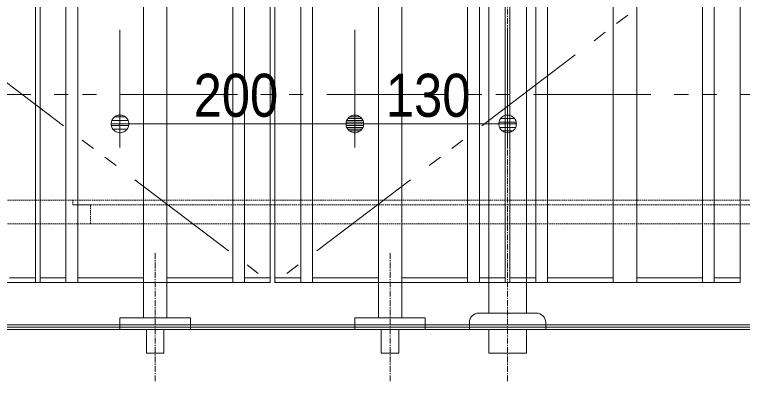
# Model space of a CAD drawing. Units: millimetres, scale not verified. Extents: x -6062 to 6062, y -3045 to 3045.
# Drawn here: x -5142 to -4522, y -2115 to -1802 of the extents above; entities that cross this region are included whole.
import ezdxf
from ezdxf.enums import TextEntityAlignment as Align

# ---------------------------------------------------------------- set-up
doc = ezdxf.new("R2010")
doc.units = ezdxf.units.MM
doc.header["$LTSCALE"] = 20
for name, pattern in [('CHAIN1', [8, 5, -1, 1, -1]), ('DASHED1', [1.8, 1.2, -0.6]), ('DOUBLE_CHAIN1', [8.8, 5, -1, 0.6, -0.6, 0.6, -1])]:
    doc.linetypes.add(name, pattern=pattern)
for name, color, linetype, lineweight in [('0-1_2寸法-1', 7, 'Continuous', 9), ('0-2_0', 7, 'Continuous', 9), ('0-3_5ボウル・キャビネット', 7, 'Continuous', 9), ('0-5_4給排水', 7, 'Continuous', 9)]:
    doc.layers.add(name, color=color, linetype=linetype, lineweight=lineweight)
doc.styles.add('ＭＳ Ｐゴシック', font='')
doc.styles.get('ＭＳ Ｐゴシック').set_extended_font_data('MS PGothic')

# ---------------------------------------------------------------- blocks, each defined once
blk = doc.blocks.new('グループ-11')
at = {"layer": '0-5_4給排水', "linetype": 'CHAIN1'}
blk.add_line((-58700, -21220), (-58700, -42300), dxfattribs=at)
at = {"layer": '0-5_4給排水'}
blk.add_line((-59350, -41306.7), (-59350, -41280), dxfattribs=at)
for points in [[(-58380, -32980), (-58380, -41120), (-59020, -41120), (-59020, -34054.7)], [(-59190, -41120), (-59187.5, -41120), (-58212.5, -41120), (-58210, -41120)], [(-58050, -41280), (-58050, -41306.7), (-58050, -41400), (-59350, -41400), (-59350, -41306.7)]]:
    blk.add_lwpolyline(points, dxfattribs=at)
blk.add_lwpolyline([(-59020, -41400), (-59020, -41800), (-58380, -41800), (-58380, -41400)], close=True, dxfattribs=at)
for centre, start, end in [((-59190, -41280), 90, 180), ((-58210, -41280), 0, 90)]:
    blk.add_arc(centre, 160, start, end, dxfattribs=at)
blk = doc.blocks.new('グループ-12')
at = {"layer": '0-5_4給排水', "linetype": 'CHAIN1'}
for p, q in [((-64700, -40100), (-64700, -42300)), ((-60700, -40100), (-60700, -42300))]:
    blk.add_line(p, q, dxfattribs=at)
at = {"layer": '0-5_4給排水'}
for points in [[(-64900, -40600), (-64900, -41200), (-64500, -41200), (-64500, -40600)], [(-60900, -40600), (-60900, -41200), (-60500, -41200), (-60500, -40600)]]:
    blk.add_lwpolyline(points, dxfattribs=at)
for points in [[(-65300, -41200), (-64100, -41200), (-64100, -41400), (-65300, -41400)], [(-61300, -41200), (-60100, -41200), (-60100, -41400), (-61300, -41400)], [(-64850, -41400), (-64550, -41400), (-64550, -41800), (-64850, -41800)], [(-60850, -41400), (-60550, -41400), (-60550, -41800), (-60850, -41800)]]:
    blk.add_lwpolyline(points, close=True, dxfattribs=at)
blk = doc.blocks.new('グループ-19')
at = {"layer": '0-3_5ボウル・キャビネット', "linetype": 'DASHED1'}
blk.add_line((-65800, -39600), (-51600, -39600), dxfattribs=at)
for points in [[(-70300, -39600), (-65800, -39600), (-65800, -39280), (-66100, -39280), (-66100, -39200), (-70300, -39200)], [(-66100, -39200), (-51300, -39200), (-51300, -39280), (-66100, -39280)]]:
    blk.add_lwpolyline(points, close=True, dxfattribs=at)
blk = doc.blocks.new('グループ-20')
at = {"layer": '0-3_5ボウル・キャビネット'}
blk.add_line((-70300, -41360), (-47100, -41360), dxfattribs=at)
for points in [[(-70660, -28600), (-62740, -28600), (-62740, -40600), (-70660, -40600)], [(-62660, -28600), (-54740, -28600), (-54740, -40600), (-62660, -40600)]]:
    blk.add_lwpolyline(points, close=True, dxfattribs=at)
blk = doc.blocks.new('グループ-21')
at = {"layer": '0-3_5ボウル・キャビネット'}
for p, q in [((-66740, -28600), (-66740, -40600)), ((-66660, -28600), (-66660, -40600)), ((-66220, -28600), (-66220, -40600)), ((-66020, -28600), (-66020, -40600)), ((-64900, -28600), (-64900, -40600)), ((-64500, -28600), (-64500, -40600)), ((-63380, -28600), (-63380, -40600)), ((-63180, -28600), (-63180, -40600)), ((-62220, -28600), (-62220, -40600)), ((-62020, -28600), (-62020, -40600)), ((-60900, -28600), (-60900, -40600)), ((-60500, -28600), (-60500, -40600)), ((-59380, -28600), (-59380, -40600)), ((-59180, -28600), (-59180, -40600)), ((-58740, -28600), (-58740, -40600)), ((-58660, -28600), (-58660, -40600)), ((-58220, -28600), (-58220, -40600)), ((-58020, -28600), (-58020, -40600)), ((-56900, -28600), (-56900, -40600)), ((-56500, -28600), (-56500, -40600)), ((-55380, -28600), (-55380, -40600)), ((-55180, -28600), (-55180, -40600)), ((-67180, -40520), (-66740, -40520)), ((-66660, -40520), (-66220, -40520)), ((-66020, -40520), (-64900, -40520)), ((-64500, -40520), (-63380, -40520)), ((-63180, -40520), (-62740, -40520)), ((-62220, -40520), (-62660, -40520)), ((-60900, -40520), (-62020, -40520)), ((-59380, -40520), (-60500, -40520)), ((-58740, -40520), (-59180, -40520)), ((-58220, -40520), (-58660, -40520)), ((-56900, -40520), (-58020, -40520)), ((-55380, -40520), (-56500, -40520)), ((-54740, -40520), (-55180, -40520))]:
    blk.add_line(p, q, dxfattribs=at)
blk = doc.blocks.new('グループ-22')
at = {"layer": '0-3_5ボウル・キャビネット'}
blk.add_line((-70300, -41320), (-47100, -41320), dxfattribs=at)
for name in ['グループ-20', 'グループ-21', 'グループ-19']:
    blk.add_blockref(name, (0, 0), dxfattribs=at)
blk = doc.blocks.new('_Dot')
at = {"layer": '0-2_0'}
for p, q in [((-10, 0), (-20, 0)), ((9.78, 2), (-9.78, 2)), ((7.99, 6), (-7.99, 6)), ((9.16, -3.98), (-9.16, -3.98)), ((6, -7.98), (-6, -7.98))]:
    blk.add_line(p, q, dxfattribs=at)
for points in [[(10, 0), (9.92, 1.25), (9.69, 2.49), (9.3, 3.68), (8.76, 4.82), (8.09, 5.88), (7.29, 6.85), (6.37, 7.71), (5.36, 8.44), (4.26, 9.05), (3.09, 9.51), (1.87, 9.82), (0.63, 9.98), (-0.63, 9.98), (-1.87, 9.82), (-3.09, 9.51), (-4.26, 9.05), (-5.36, 8.44), (-6.37, 7.71), (-7.29, 6.85), (-8.09, 5.88), (-8.76, 4.82), (-9.3, 3.68), (-9.69, 2.49), (-9.92, 1.25), (-10, 0), (0, 0)], [(-10, 0), (-9.92, -1.25), (-9.69, -2.49), (-9.3, -3.68), (-8.76, -4.82), (-8.09, -5.88), (-7.29, -6.85), (-6.37, -7.71), (-5.36, -8.44), (-4.26, -9.05), (-3.09, -9.51), (-1.87, -9.82), (-0.63, -9.98), (0.63, -9.98), (1.87, -9.82), (3.09, -9.51), (4.26, -9.05), (5.36, -8.44), (6.37, -7.71), (7.29, -6.85), (8.09, -5.88), (8.76, -4.82), (9.3, -3.68), (9.69, -2.49), (9.92, -1.25), (10, 0), (0, 0)]]:
    blk.add_lwpolyline(points, close=True, dxfattribs=at)

msp = doc.modelspace()

# ---------------------------------------------------------------- linework, layer by layer
at = {"layer": '0-1_2寸法-1'}
for p, q in [((-5052.5, -1815), (-5052.5, -1915)), ((-4852.5, -1815), (-4852.5, -1915)), ((-4852.5, -1815), (-4852.5, -1915)), ((-4722.5, -1815), (-4722.5, -1915)), ((-5037.49, -1895), (-4867.51, -1895)), ((-4737.51, -1895), (-4837.49, -1895))]:
    msp.add_line(p, q, dxfattribs=at)
at = {"layer": '0-3_5ボウル・キャビネット', "linetype": 'DOUBLE_CHAIN1'}
msp.add_line((-4072.5, -1870), (-5372.5, -1870), dxfattribs=at)
at = {"layer": '0-3_5ボウル・キャビネット'}
msp.add_line((-5372.5, -2070), (-4072.5, -2070), dxfattribs=at)
at = {"layer": '0-3_5ボウル・キャビネット', "linetype": 'DOUBLE_CHAIN1'}
for points in [[(-4924.5, -1430), (-5320.5, -1730), (-4924.5, -2030)], [(-4920.5, -1430), (-4524.5, -1730), (-4920.5, -2030)]]:
    msp.add_lwpolyline(points, dxfattribs=at)

# ---------------------------------------------------------------- block references
at = {"layer": '0-1_2寸法-1', "xscale": 0.7503418, "yscale": 0.7503418, "rotation": 180}
for p in [(-5052.5, -1895), (-4852.5, -1895)]:
    msp.add_blockref('_Dot', p, dxfattribs=at)
at = {"layer": '0-1_2寸法-1', "xscale": 0.7503418, "yscale": 0.7503418}
for p in [(-4852.5, -1895), (-4722.5, -1895)]:
    msp.add_blockref('_Dot', p, dxfattribs=at)
at = {"layer": '0-3_5ボウル・キャビネット', "xscale": 0.05, "yscale": 0.05}
msp.add_blockref('グループ-22', (-1787.5, 0), dxfattribs=at)
at = {"layer": '0-5_4給排水', "xscale": 0.05, "yscale": 0.05}
for name in ['グループ-11', 'グループ-12']:
    msp.add_blockref(name, (-1787.5, 0), dxfattribs=at)

# ---------------------------------------------------------------- texts
at = {"layer": '0-1_2寸法-1', "style": 'ＭＳ Ｐゴシック', "width": 0.9}
for s, p in [('200', (-4989.78, -1899.96)), ('130', (-4826.11, -1899.96))]:
    msp.add_text(s, height=36.66, dxfattribs=at).set_placement(p, align=Align.BOTTOM_LEFT)

doc.saveas('drawing.dxf')
